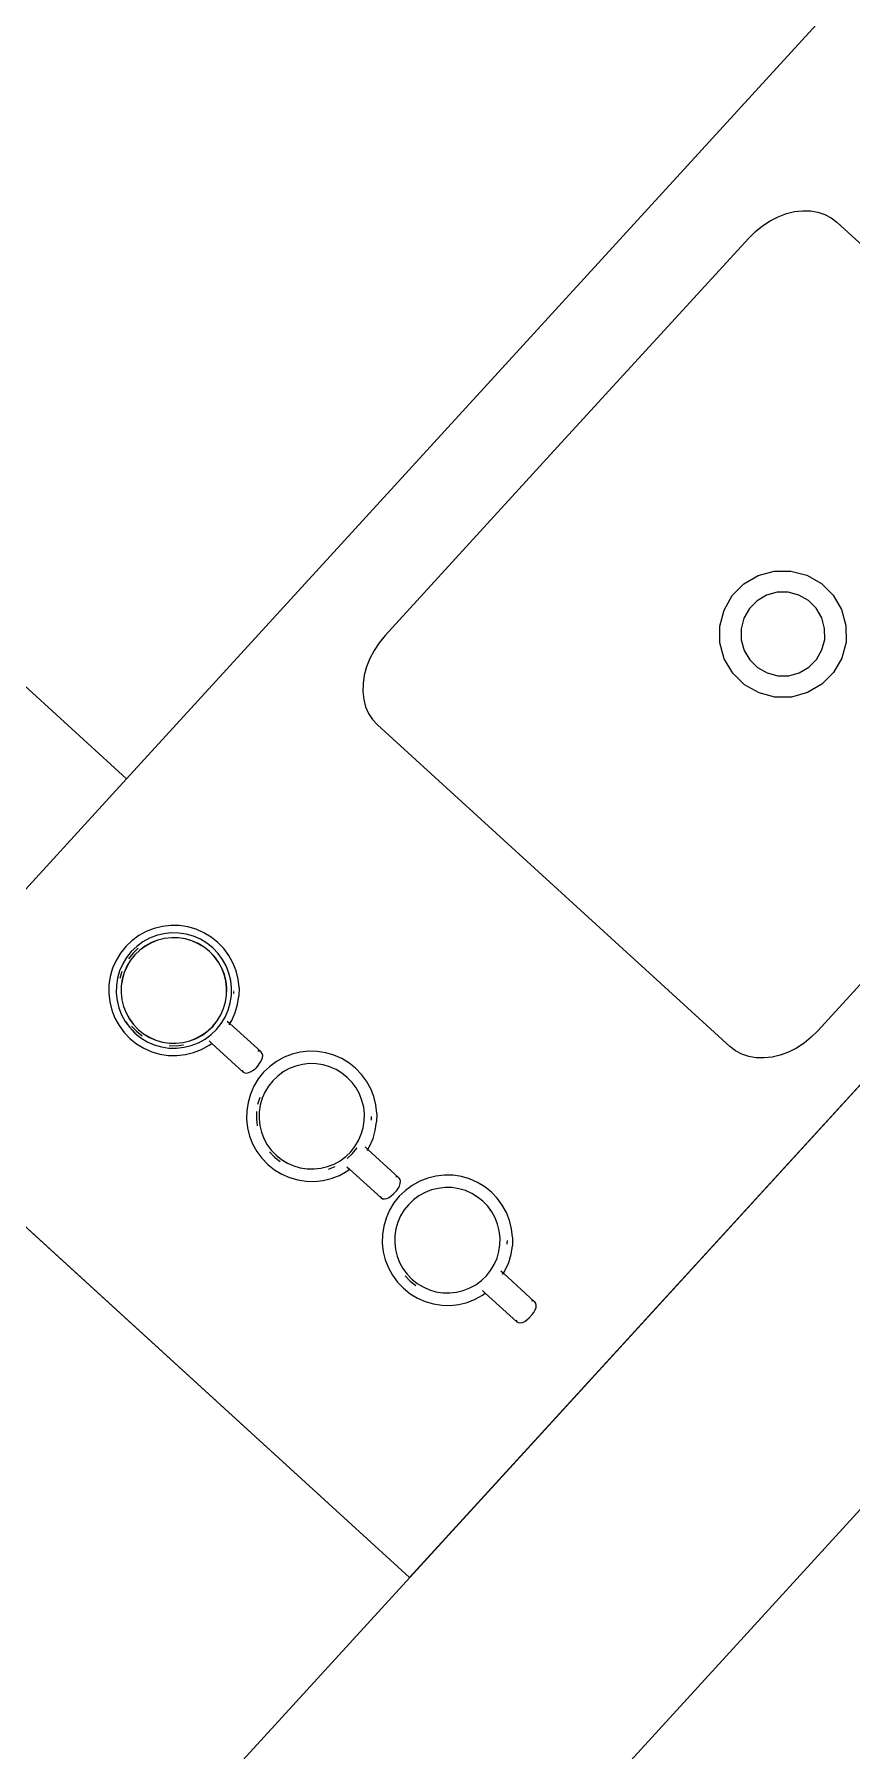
# Model space of a CAD drawing. Header units: metres. Extents: x 750 to 3116, y -341 to 1465.
# Drawn here: x 1591.835 to 1592.49, y 765.028 to 766.405 of the extents above; entities that cross this region are included whole.
import ezdxf

# ---------------------------------------------------------------- set-up
doc = ezdxf.new("R2010")
doc.units = ezdxf.units.M
doc.layers.add('Furniture', color=44, linetype='Continuous', lineweight=5)
doc.layers.add('Wall ext', color=20, linetype='Continuous', lineweight=18)

# ---------------------------------------------------------------- blocks, each defined once
blk = doc.blocks.new('coffee counter')
at = {"layer": 'Furniture'}
for p, q in [((11493470.5619, 4446058.3521), (11493471.1619, 4446058.3521)), ((11493470.5619, 4446058.3521), (11493470.5619, 4446057.6021)), ((11493471.1619, 4446058.2261), (11493471.1619, 4446058.0321)), ((11493470.7221, 4446058.1841), (11493470.7153, 4446058.1837)), ((11493470.7289, 4446058.1837), (11493470.7221, 4446058.1841)), ((11493470.8696, 4446058.1841), (11493470.8627, 4446058.1837)), ((11493470.8764, 4446058.1837), (11493470.8696, 4446058.1841)), ((11493471.0193, 4446058.1841), (11493471.0125, 4446058.1837)), ((11493471.0261, 4446058.1837), (11493471.0193, 4446058.1841)), ((11493470.6903, 4446058.1733), (11493470.6851, 4446058.1688)), ((11493470.696, 4446058.1771), (11493470.6903, 4446058.1733)), ((11493470.7021, 4446058.1801), (11493470.696, 4446058.1771)), ((11493470.7059, 4446058.1709), (11493470.701, 4446058.1685)), ((11493470.7086, 4446058.1823), (11493470.7021, 4446058.1801)), ((11493470.7112, 4446058.1727), (11493470.7059, 4446058.1709)), ((11493470.7153, 4446058.1837), (11493470.7086, 4446058.1823)), ((11493470.7166, 4446058.1738), (11493470.7112, 4446058.1727)), ((11493470.7221, 4446058.1762), (11493470.7163, 4446058.1758)), ((11493470.7221, 4446058.1741), (11493470.7166, 4446058.1738)), ((11493470.7279, 4446058.1758), (11493470.7221, 4446058.1762)), ((11493470.7276, 4446058.1738), (11493470.7221, 4446058.1741)), ((11493470.7331, 4446058.1727), (11493470.7276, 4446058.1738)), ((11493470.7356, 4446058.1823), (11493470.7289, 4446058.1837)), ((11493470.7383, 4446058.1709), (11493470.7331, 4446058.1727)), ((11493470.7421, 4446058.1801), (11493470.7356, 4446058.1823)), ((11493470.7433, 4446058.1685), (11493470.7383, 4446058.1709)), ((11493470.7483, 4446058.1771), (11493470.7421, 4446058.1801)), ((11493470.7539, 4446058.1733), (11493470.7483, 4446058.1771)), ((11493470.7591, 4446058.1688), (11493470.7539, 4446058.1733)), ((11493470.8377, 4446058.1733), (11493470.8326, 4446058.1688)), ((11493470.8434, 4446058.1771), (11493470.8377, 4446058.1733)), ((11493470.8495, 4446058.1801), (11493470.8434, 4446058.1771)), ((11493470.8534, 4446058.1709), (11493470.8484, 4446058.1685)), ((11493470.856, 4446058.1823), (11493470.8495, 4446058.1801)), ((11493470.8586, 4446058.1727), (11493470.8534, 4446058.1709)), ((11493470.8627, 4446058.1837), (11493470.856, 4446058.1823)), ((11493470.864, 4446058.1738), (11493470.8586, 4446058.1727)), ((11493470.8696, 4446058.1762), (11493470.8638, 4446058.1758)), ((11493470.8696, 4446058.1741), (11493470.864, 4446058.1738)), ((11493470.8754, 4446058.1758), (11493470.8696, 4446058.1762)), ((11493470.8751, 4446058.1738), (11493470.8696, 4446058.1741)), ((11493470.8805, 4446058.1727), (11493470.8751, 4446058.1738)), ((11493470.8831, 4446058.1823), (11493470.8764, 4446058.1837)), ((11493470.8858, 4446058.1709), (11493470.8805, 4446058.1727)), ((11493470.8896, 4446058.1801), (11493470.8831, 4446058.1823)), ((11493470.8907, 4446058.1685), (11493470.8858, 4446058.1709)), ((11493470.8957, 4446058.1771), (11493470.8896, 4446058.1801)), ((11493470.9014, 4446058.1733), (11493470.8957, 4446058.1771)), ((11493470.9065, 4446058.1688), (11493470.9014, 4446058.1733)), ((11493470.9875, 4446058.1733), (11493470.9823, 4446058.1688)), ((11493470.9931, 4446058.1771), (11493470.9875, 4446058.1733)), ((11493470.9961, 4446058.1719), (11493470.9911, 4446058.1686)), ((11493470.9993, 4446058.1801), (11493470.9931, 4446058.1771)), ((11493471.0016, 4446058.1746), (11493470.9961, 4446058.1719)), ((11493471.003, 4446058.171), (11493470.9981, 4446058.1686)), ((11493471.0031, 4446058.1709), (11493470.9981, 4446058.1685)), ((11493471.0058, 4446058.1823), (11493470.9993, 4446058.1801)), ((11493471.0073, 4446058.1766), (11493471.0016, 4446058.1746)), ((11493471.0083, 4446058.1728), (11493471.003, 4446058.171)), ((11493471.0083, 4446058.1727), (11493471.0031, 4446058.1709)), ((11493471.0125, 4446058.1837), (11493471.0058, 4446058.1823)), ((11493471.0132, 4446058.1777), (11493471.0073, 4446058.1766)), ((11493471.0138, 4446058.1739), (11493471.0083, 4446058.1728)), ((11493471.0138, 4446058.1738), (11493471.0083, 4446058.1727)), ((11493471.0193, 4446058.1781), (11493471.0132, 4446058.1777)), ((11493471.0193, 4446058.1762), (11493471.0135, 4446058.1758)), ((11493471.0193, 4446058.1743), (11493471.0138, 4446058.1739)), ((11493471.0193, 4446058.1741), (11493471.0138, 4446058.1738)), ((11493471.0193, 4446058.1779), (11493471.0193, 4446058.1781)), ((11493471.0253, 4446058.1777), (11493471.0193, 4446058.1781)), ((11493471.0253, 4446058.1775), (11493471.0193, 4446058.1779)), ((11493471.0251, 4446058.1758), (11493471.0193, 4446058.1762)), ((11493471.0248, 4446058.1739), (11493471.0193, 4446058.1743)), ((11493471.0248, 4446058.1738), (11493471.0193, 4446058.1741)), ((11493471.0303, 4446058.1728), (11493471.0248, 4446058.1739)), ((11493471.0302, 4446058.1727), (11493471.0248, 4446058.1738)), ((11493471.0313, 4446058.1766), (11493471.0253, 4446058.1777)), ((11493471.0312, 4446058.1763), (11493471.0253, 4446058.1775)), ((11493471.0328, 4446058.1823), (11493471.0261, 4446058.1837)), ((11493471.0355, 4446058.1709), (11493471.0302, 4446058.1727)), ((11493471.0355, 4446058.171), (11493471.0303, 4446058.1728)), ((11493471.0312, 4446058.1763), (11493471.0313, 4446058.1766)), ((11493471.037, 4446058.1746), (11493471.0313, 4446058.1766)), ((11493471.0393, 4446058.1801), (11493471.0328, 4446058.1823)), ((11493471.0405, 4446058.1686), (11493471.0355, 4446058.171)), ((11493471.0405, 4446058.1685), (11493471.0355, 4446058.1709)), ((11493471.0425, 4446058.1719), (11493471.037, 4446058.1746)), ((11493471.0454, 4446058.1771), (11493471.0393, 4446058.1801)), ((11493471.0475, 4446058.1686), (11493471.0425, 4446058.1719)), ((11493471.0511, 4446058.1733), (11493471.0454, 4446058.1771)), ((11493471.0563, 4446058.1688), (11493471.0511, 4446058.1733)), ((11493470.6768, 4446058.158), (11493470.6738, 4446058.1518)), ((11493470.6806, 4446058.1636), (11493470.6768, 4446058.158)), ((11493470.6851, 4446058.1688), (11493470.6806, 4446058.1636)), ((11493470.6885, 4446058.1576), (11493470.6855, 4446058.153)), ((11493470.6922, 4446058.1617), (11493470.6885, 4446058.1576)), ((11493470.6964, 4446058.1654), (11493470.6922, 4446058.1617)), ((11493470.701, 4446058.1685), (11493470.6964, 4446058.1654)), ((11493470.7479, 4446058.1654), (11493470.7433, 4446058.1685)), ((11493470.752, 4446058.1617), (11493470.7479, 4446058.1654)), ((11493470.7557, 4446058.1576), (11493470.752, 4446058.1617)), ((11493470.7588, 4446058.153), (11493470.7557, 4446058.1576)), ((11493470.7636, 4446058.1636), (11493470.7591, 4446058.1688)), ((11493470.7674, 4446058.158), (11493470.7636, 4446058.1636)), ((11493470.7704, 4446058.1518), (11493470.7674, 4446058.158)), ((11493470.8243, 4446058.158), (11493470.8212, 4446058.1518)), ((11493470.8281, 4446058.1636), (11493470.8243, 4446058.158)), ((11493470.8326, 4446058.1688), (11493470.8281, 4446058.1636)), ((11493470.836, 4446058.1576), (11493470.8329, 4446058.153)), ((11493470.8396, 4446058.1617), (11493470.836, 4446058.1576)), ((11493470.8438, 4446058.1654), (11493470.8396, 4446058.1617)), ((11493470.8484, 4446058.1685), (11493470.8438, 4446058.1654)), ((11493470.8953, 4446058.1654), (11493470.8907, 4446058.1685)), ((11493470.8995, 4446058.1617), (11493470.8953, 4446058.1654)), ((11493470.9009, 4446058.1632), (11493470.8966, 4446058.167)), ((11493470.9031, 4446058.1576), (11493470.8995, 4446058.1617)), ((11493470.9048, 4446058.1588), (11493470.9009, 4446058.1632)), ((11493470.9062, 4446058.153), (11493470.9031, 4446058.1576)), ((11493470.911, 4446058.1636), (11493470.9065, 4446058.1688)), ((11493470.9148, 4446058.158), (11493470.911, 4446058.1636)), ((11493470.9179, 4446058.1518), (11493470.9148, 4446058.158)), ((11493470.974, 4446058.158), (11493470.971, 4446058.1518)), ((11493470.9778, 4446058.1636), (11493470.974, 4446058.158)), ((11493470.9823, 4446058.1688), (11493470.9778, 4446058.1636)), ((11493470.9825, 4446058.16), (11493470.9792, 4446058.155)), ((11493470.9865, 4446058.1646), (11493470.9825, 4446058.16)), ((11493470.9856, 4446058.1577), (11493470.9825, 4446058.153)), ((11493470.9857, 4446058.1576), (11493470.9826, 4446058.153)), ((11493470.9879, 4446058.1632), (11493470.9841, 4446058.1588)), ((11493470.9893, 4446058.1618), (11493470.9856, 4446058.1577)), ((11493470.9894, 4446058.1617), (11493470.9857, 4446058.1576)), ((11493470.9911, 4446058.1686), (11493470.9865, 4446058.1646)), ((11493470.9923, 4446058.167), (11493470.9879, 4446058.1632)), ((11493470.9934, 4446058.1655), (11493470.9893, 4446058.1618)), ((11493470.9935, 4446058.1654), (11493470.9894, 4446058.1617)), ((11493470.9981, 4446058.1686), (11493470.9934, 4446058.1655)), ((11493470.9981, 4446058.1685), (11493470.9935, 4446058.1654)), ((11493471.0451, 4446058.1655), (11493471.0405, 4446058.1686)), ((11493471.0451, 4446058.1654), (11493471.0405, 4446058.1685)), ((11493471.0493, 4446058.1618), (11493471.0451, 4446058.1655)), ((11493471.0492, 4446058.1617), (11493471.0451, 4446058.1654)), ((11493471.052, 4446058.1646), (11493471.0475, 4446058.1686)), ((11493471.0529, 4446058.1576), (11493471.0492, 4446058.1617)), ((11493471.053, 4446058.1577), (11493471.0493, 4446058.1618)), ((11493471.056, 4446058.16), (11493471.052, 4446058.1646)), ((11493471.0559, 4446058.153), (11493471.0529, 4446058.1576)), ((11493471.0561, 4446058.153), (11493471.053, 4446058.1577)), ((11493471.0594, 4446058.155), (11493471.056, 4446058.16)), ((11493471.0608, 4446058.1636), (11493471.0563, 4446058.1688)), ((11493471.0646, 4446058.158), (11493471.0608, 4446058.1636)), ((11493471.0676, 4446058.1518), (11493471.0646, 4446058.158)), ((11493470.6369, 4446058.1426), (11493470.6356, 4446058.1423)), ((11493470.6383, 4446058.1423), (11493470.6369, 4446058.1426)), ((11493470.6711, 4446058.1426), (11493470.6369, 4446058.1426)), ((11493470.6711, 4446058.1426), (11493470.671, 4446058.1423)), ((11493470.6716, 4446058.1453), (11493470.6711, 4446058.1426)), ((11493470.674, 4446058.1426), (11493470.6711, 4446058.1426)), ((11493470.6738, 4446058.1518), (11493470.6716, 4446058.1453)), ((11493470.6812, 4446058.1428), (11493470.6802, 4446058.1373)), ((11493470.683, 4446058.148), (11493470.6812, 4446058.1428)), ((11493470.6855, 4446058.153), (11493470.683, 4446058.148)), ((11493470.7612, 4446058.148), (11493470.7588, 4446058.153)), ((11493470.763, 4446058.1428), (11493470.7612, 4446058.148)), ((11493470.7641, 4446058.1373), (11493470.763, 4446058.1428)), ((11493470.7726, 4446058.1453), (11493470.7704, 4446058.1518)), ((11493470.774, 4446058.1386), (11493470.7726, 4446058.1453)), ((11493470.7844, 4446058.1426), (11493470.783, 4446058.1423)), ((11493470.7857, 4446058.1423), (11493470.7844, 4446058.1426)), ((11493470.8185, 4446058.1426), (11493470.7844, 4446058.1426)), ((11493470.8185, 4446058.1426), (11493470.8184, 4446058.1423)), ((11493470.819, 4446058.1453), (11493470.8185, 4446058.1426)), ((11493470.8214, 4446058.1426), (11493470.8185, 4446058.1426)), ((11493470.8212, 4446058.1518), (11493470.819, 4446058.1453)), ((11493470.8287, 4446058.1428), (11493470.8276, 4446058.1373)), ((11493470.8311, 4446058.154), (11493470.8286, 4446058.1488)), ((11493470.8305, 4446058.148), (11493470.8287, 4446058.1428)), ((11493470.8329, 4446058.153), (11493470.8305, 4446058.148)), ((11493470.9087, 4446058.148), (11493470.9062, 4446058.153)), ((11493470.9105, 4446058.1488), (11493470.908, 4446058.154)), ((11493470.9104, 4446058.1428), (11493470.9087, 4446058.148)), ((11493470.9115, 4446058.1373), (11493470.9104, 4446058.1428)), ((11493470.9201, 4446058.1453), (11493470.9179, 4446058.1518)), ((11493470.9214, 4446058.1386), (11493470.9201, 4446058.1453)), ((11493470.9341, 4446058.1426), (11493470.9328, 4446058.1423)), ((11493470.9355, 4446058.1423), (11493470.9341, 4446058.1426)), ((11493470.9682, 4446058.1426), (11493470.9341, 4446058.1426)), ((11493470.9688, 4446058.1453), (11493470.9682, 4446058.1426)), ((11493470.9682, 4446058.1426), (11493470.9682, 4446058.1423)), ((11493470.9712, 4446058.1426), (11493470.9682, 4446058.1426)), ((11493470.971, 4446058.1518), (11493470.9688, 4446058.1453)), ((11493470.9745, 4446058.1438), (11493470.9734, 4446058.1379)), ((11493470.9765, 4446058.1495), (11493470.9745, 4446058.1438)), ((11493470.9792, 4446058.155), (11493470.9765, 4446058.1495)), ((11493470.9783, 4446058.1428), (11493470.9772, 4446058.1374)), ((11493470.9784, 4446058.1428), (11493470.9773, 4446058.1373)), ((11493470.9801, 4446058.1481), (11493470.9783, 4446058.1428)), ((11493470.9802, 4446058.148), (11493470.9784, 4446058.1428)), ((11493470.9825, 4446058.153), (11493470.9801, 4446058.1481)), ((11493470.9826, 4446058.153), (11493470.9802, 4446058.148)), ((11493471.0584, 4446058.148), (11493471.0559, 4446058.153)), ((11493471.0585, 4446058.1481), (11493471.0561, 4446058.153)), ((11493471.0603, 4446058.1488), (11493471.0577, 4446058.154)), ((11493471.0602, 4446058.1428), (11493471.0584, 4446058.148)), ((11493471.0603, 4446058.1428), (11493471.0585, 4446058.1481)), ((11493471.0621, 4446058.1495), (11493471.0594, 4446058.155)), ((11493471.0613, 4446058.1373), (11493471.0602, 4446058.1428)), ((11493471.0614, 4446058.1374), (11493471.0603, 4446058.1428)), ((11493471.064, 4446058.1438), (11493471.0621, 4446058.1495)), ((11493471.0652, 4446058.1379), (11493471.064, 4446058.1438)), ((11493471.0698, 4446058.1453), (11493471.0676, 4446058.1518)), ((11493471.0711, 4446058.1386), (11493471.0698, 4446058.1453)), ((11493470.6319, 4446058.1359), (11493470.6317, 4446058.1335)), ((11493470.6317, 4446058.1301), (11493470.6317, 4446058.1335)), ((11493470.6317, 4446058.1301), (11493470.6319, 4446058.1278)), ((11493470.6324, 4446058.1381), (11493470.6319, 4446058.1359)), ((11493470.6332, 4446058.1399), (11493470.6324, 4446058.1381)), ((11493470.6343, 4446058.1414), (11493470.6332, 4446058.1399)), ((11493470.6356, 4446058.1423), (11493470.6343, 4446058.1414)), ((11493470.6802, 4446058.1373), (11493470.6798, 4446058.1318)), ((11493470.6798, 4446058.1318), (11493470.6802, 4446058.1263)), ((11493470.7644, 4446058.1318), (11493470.7641, 4446058.1373)), ((11493470.7641, 4446058.1263), (11493470.7644, 4446058.1318)), ((11493470.7744, 4446058.1318), (11493470.774, 4446058.1386)), ((11493470.774, 4446058.125), (11493470.7744, 4446058.1318)), ((11493470.7793, 4446058.1359), (11493470.7791, 4446058.1335)), ((11493470.7791, 4446058.1301), (11493470.7791, 4446058.1335)), ((11493470.7791, 4446058.1301), (11493470.7793, 4446058.1278)), ((11493470.7798, 4446058.1381), (11493470.7793, 4446058.1359)), ((11493470.7807, 4446058.1399), (11493470.7798, 4446058.1381)), ((11493470.7818, 4446058.1414), (11493470.7807, 4446058.1399)), ((11493470.783, 4446058.1423), (11493470.7818, 4446058.1414)), ((11493470.8256, 4446058.1376), (11493470.8252, 4446058.1318)), ((11493470.8252, 4446058.1318), (11493470.8256, 4446058.126)), ((11493470.8276, 4446058.1373), (11493470.8272, 4446058.1318)), ((11493470.8272, 4446058.1318), (11493470.8276, 4446058.1263)), ((11493470.9119, 4446058.1318), (11493470.9115, 4446058.1373)), ((11493470.9115, 4446058.1263), (11493470.9119, 4446058.1318)), ((11493470.9219, 4446058.1318), (11493470.9214, 4446058.1386)), ((11493470.9214, 4446058.125), (11493470.9219, 4446058.1318)), ((11493470.9291, 4446058.1359), (11493470.9289, 4446058.1335)), ((11493470.9289, 4446058.1301), (11493470.9289, 4446058.1335)), ((11493470.9289, 4446058.1301), (11493470.9291, 4446058.1278)), ((11493470.9296, 4446058.1381), (11493470.9291, 4446058.1359)), ((11493470.9304, 4446058.1399), (11493470.9296, 4446058.1381)), ((11493470.9315, 4446058.1414), (11493470.9304, 4446058.1399)), ((11493470.9328, 4446058.1423), (11493470.9315, 4446058.1414)), ((11493470.9734, 4446058.1379), (11493470.973, 4446058.1318)), ((11493470.973, 4446058.1318), (11493470.9734, 4446058.1258)), ((11493470.9772, 4446058.1374), (11493470.9768, 4446058.1318)), ((11493470.9768, 4446058.1318), (11493470.9772, 4446058.1263)), ((11493470.9773, 4446058.1373), (11493470.977, 4446058.1318)), ((11493470.977, 4446058.1318), (11493470.9773, 4446058.1263)), ((11493471.0616, 4446058.1318), (11493471.0613, 4446058.1373)), ((11493471.0613, 4446058.1263), (11493471.0616, 4446058.1318)), ((11493471.0618, 4446058.1318), (11493471.0614, 4446058.1374)), ((11493471.0614, 4446058.1263), (11493471.0618, 4446058.1318)), ((11493471.0636, 4446058.1318), (11493471.0633, 4446058.1376)), ((11493471.0633, 4446058.126), (11493471.0636, 4446058.1318)), ((11493471.0656, 4446058.1318), (11493471.0652, 4446058.1379)), ((11493471.0652, 4446058.1258), (11493471.0656, 4446058.1318)), ((11493471.0716, 4446058.1318), (11493471.0711, 4446058.1386)), ((11493471.0711, 4446058.125), (11493471.0716, 4446058.1318)), ((11493470.6319, 4446058.1278), (11493470.6324, 4446058.1256)), ((11493470.6324, 4446058.1256), (11493470.6332, 4446058.1237)), ((11493470.6332, 4446058.1237), (11493470.6343, 4446058.1223)), ((11493470.6343, 4446058.1223), (11493470.6356, 4446058.1214)), ((11493470.6356, 4446058.1214), (11493470.6369, 4446058.1211)), ((11493470.6369, 4446058.1211), (11493470.6371, 4446058.1211)), ((11493470.6372, 4446058.1211), (11493470.6371, 4446058.1211)), ((11493470.6711, 4446058.1211), (11493470.6372, 4446058.1211)), ((11493470.6383, 4446058.1214), (11493470.6395, 4446058.1223)), ((11493470.6708, 4446058.1223), (11493470.671, 4446058.1214)), ((11493470.6711, 4446058.1211), (11493470.6716, 4446058.1183)), ((11493470.674, 4446058.1211), (11493470.6711, 4446058.1211)), ((11493470.6716, 4446058.1183), (11493470.6738, 4446058.1118)), ((11493470.6802, 4446058.1263), (11493470.6812, 4446058.1209)), ((11493470.6812, 4446058.1209), (11493470.683, 4446058.1156)), ((11493470.683, 4446058.1156), (11493470.6855, 4446058.1107)), ((11493470.7588, 4446058.1107), (11493470.7612, 4446058.1156)), ((11493470.7612, 4446058.1156), (11493470.763, 4446058.1209)), ((11493470.763, 4446058.1209), (11493470.7641, 4446058.1263)), ((11493470.7704, 4446058.1118), (11493470.7726, 4446058.1183)), ((11493470.7726, 4446058.1183), (11493470.774, 4446058.125)), ((11493470.7793, 4446058.1278), (11493470.7798, 4446058.1256)), ((11493470.7798, 4446058.1256), (11493470.7807, 4446058.1237)), ((11493470.7807, 4446058.1237), (11493470.7818, 4446058.1223)), ((11493470.7818, 4446058.1223), (11493470.783, 4446058.1214)), ((11493470.783, 4446058.1214), (11493470.7844, 4446058.1211)), ((11493470.7844, 4446058.1211), (11493470.7845, 4446058.1211)), ((11493470.7846, 4446058.1211), (11493470.7845, 4446058.1211)), ((11493470.8185, 4446058.1211), (11493470.7846, 4446058.1211)), ((11493470.7857, 4446058.1214), (11493470.787, 4446058.1223)), ((11493470.8183, 4446058.1223), (11493470.8184, 4446058.1214)), ((11493470.8185, 4446058.1211), (11493470.819, 4446058.1183)), ((11493470.8214, 4446058.1211), (11493470.8185, 4446058.1211)), ((11493470.819, 4446058.1183), (11493470.8212, 4446058.1118)), ((11493470.8276, 4446058.1263), (11493470.8287, 4446058.1209)), ((11493470.8287, 4446058.1209), (11493470.8305, 4446058.1156)), ((11493470.8305, 4446058.1156), (11493470.8329, 4446058.1107)), ((11493470.9062, 4446058.1107), (11493470.9087, 4446058.1156)), ((11493470.9087, 4446058.1156), (11493470.9104, 4446058.1209)), ((11493470.9104, 4446058.1209), (11493470.9115, 4446058.1263)), ((11493470.9179, 4446058.1118), (11493470.9201, 4446058.1183)), ((11493470.9201, 4446058.1183), (11493470.9214, 4446058.125)), ((11493470.9291, 4446058.1278), (11493470.9296, 4446058.1256)), ((11493470.9296, 4446058.1256), (11493470.9304, 4446058.1237)), ((11493470.9304, 4446058.1237), (11493470.9315, 4446058.1223)), ((11493470.9315, 4446058.1223), (11493470.9328, 4446058.1214)), ((11493470.9328, 4446058.1214), (11493470.9341, 4446058.1211)), ((11493470.9341, 4446058.1211), (11493470.9342, 4446058.1211)), ((11493470.9342, 4446058.1211), (11493470.9346, 4446058.1212)), ((11493470.9342, 4446058.1211), (11493470.9344, 4446058.1211)), ((11493470.9682, 4446058.1211), (11493470.9344, 4446058.1211)), ((11493470.9355, 4446058.1214), (11493470.9367, 4446058.1223)), ((11493470.968, 4446058.1223), (11493470.9682, 4446058.1214)), ((11493470.9682, 4446058.1211), (11493470.9688, 4446058.1183)), ((11493470.9712, 4446058.1211), (11493470.9682, 4446058.1211)), ((11493470.9688, 4446058.1183), (11493470.971, 4446058.1118)), ((11493470.9734, 4446058.1258), (11493470.9745, 4446058.1198)), ((11493470.9745, 4446058.1198), (11493470.9765, 4446058.1141)), ((11493470.9772, 4446058.1263), (11493470.9783, 4446058.1208)), ((11493470.9773, 4446058.1263), (11493470.9784, 4446058.1209)), ((11493470.9783, 4446058.1208), (11493470.9801, 4446058.1156)), ((11493470.9784, 4446058.1209), (11493470.9802, 4446058.1156)), ((11493470.9801, 4446058.1156), (11493470.9825, 4446058.1106)), ((11493470.9802, 4446058.1156), (11493470.9826, 4446058.1107)), ((11493471.0559, 4446058.1107), (11493471.0584, 4446058.1156)), ((11493471.0561, 4446058.1106), (11493471.0585, 4446058.1156)), ((11493471.0584, 4446058.1156), (11493471.0602, 4446058.1209)), ((11493471.0585, 4446058.1156), (11493471.0603, 4446058.1208)), ((11493471.0602, 4446058.1209), (11493471.0613, 4446058.1263)), ((11493471.0603, 4446058.1208), (11493471.0614, 4446058.1263)), ((11493471.0621, 4446058.1141), (11493471.064, 4446058.1198)), ((11493471.064, 4446058.1198), (11493471.0652, 4446058.1258)), ((11493471.0676, 4446058.1118), (11493471.0698, 4446058.1183)), ((11493471.0698, 4446058.1183), (11493471.0711, 4446058.125)), ((11493470.6738, 4446058.1118), (11493470.6768, 4446058.1057)), ((11493470.6768, 4446058.1057), (11493470.6806, 4446058.1)), ((11493470.6846, 4446058.1017), (11493470.6865, 4446058.0995)), ((11493470.6855, 4446058.1107), (11493470.6885, 4446058.1061)), ((11493470.6885, 4446058.1061), (11493470.6922, 4446058.1019)), ((11493470.6922, 4446058.1019), (11493470.6964, 4446058.0982)), ((11493470.7479, 4446058.0982), (11493470.752, 4446058.1019)), ((11493470.752, 4446058.1019), (11493470.7557, 4446058.1061)), ((11493470.7557, 4446058.1061), (11493470.7588, 4446058.1107)), ((11493470.7636, 4446058.1), (11493470.7674, 4446058.1057)), ((11493470.7674, 4446058.1057), (11493470.7704, 4446058.1118)), ((11493470.8212, 4446058.1118), (11493470.8243, 4446058.1057)), ((11493470.8243, 4446058.1057), (11493470.8281, 4446058.1)), ((11493470.832, 4446058.1017), (11493470.834, 4446058.0995)), ((11493470.8329, 4446058.1107), (11493470.836, 4446058.1061)), ((11493470.836, 4446058.1061), (11493470.8396, 4446058.1019)), ((11493470.8396, 4446058.1019), (11493470.8438, 4446058.0982)), ((11493470.8953, 4446058.0982), (11493470.8995, 4446058.1019)), ((11493470.8995, 4446058.1019), (11493470.9031, 4446058.1061)), ((11493470.9031, 4446058.1061), (11493470.9062, 4446058.1107)), ((11493470.911, 4446058.1), (11493470.9148, 4446058.1057)), ((11493470.9148, 4446058.1057), (11493470.9179, 4446058.1118)), ((11493470.971, 4446058.1118), (11493470.974, 4446058.1057)), ((11493470.974, 4446058.1057), (11493470.9778, 4446058.1)), ((11493470.9765, 4446058.1141), (11493470.9792, 4446058.1087)), ((11493470.9792, 4446058.1087), (11493470.9825, 4446058.1036)), ((11493470.9818, 4446058.1017), (11493470.9819, 4446058.1015)), ((11493470.9822, 4446058.1012), (11493470.9831, 4446058.1002)), ((11493470.9825, 4446058.1106), (11493470.9856, 4446058.106)), ((11493470.9825, 4446058.1036), (11493470.9865, 4446058.0991)), ((11493470.9826, 4446058.1107), (11493470.9857, 4446058.1061)), ((11493470.9856, 4446058.106), (11493470.9893, 4446058.1018)), ((11493470.9857, 4446058.1061), (11493470.9894, 4446058.1019)), ((11493470.9893, 4446058.1018), (11493470.9934, 4446058.0981)), ((11493470.9894, 4446058.1019), (11493470.9935, 4446058.0982)), ((11493471.0451, 4446058.0982), (11493471.0492, 4446058.1019)), ((11493471.0451, 4446058.0981), (11493471.0493, 4446058.1018)), ((11493471.0492, 4446058.1019), (11493471.0529, 4446058.1061)), ((11493471.0493, 4446058.1018), (11493471.053, 4446058.106)), ((11493471.052, 4446058.0991), (11493471.056, 4446058.1036)), ((11493471.0529, 4446058.1061), (11493471.0559, 4446058.1107)), ((11493471.053, 4446058.106), (11493471.0561, 4446058.1106)), ((11493471.056, 4446058.1036), (11493471.0594, 4446058.1087)), ((11493471.0594, 4446058.1087), (11493471.0621, 4446058.1141)), ((11493471.0608, 4446058.1), (11493471.0646, 4446058.1057)), ((11493471.0646, 4446058.1057), (11493471.0676, 4446058.1118)), ((11493470.6851, 4446058.0948), (11493470.6806, 4446058.1)), ((11493470.6851, 4446058.0948), (11493470.6903, 4446058.0903)), ((11493470.6903, 4446058.0903), (11493470.696, 4446058.0865)), ((11493470.6964, 4446058.0982), (11493470.701, 4446058.0952)), ((11493470.701, 4446058.0952), (11493470.7059, 4446058.0927)), ((11493470.7059, 4446058.0927), (11493470.7112, 4446058.0909)), ((11493470.7112, 4446058.0909), (11493470.7166, 4446058.0899)), ((11493470.7166, 4446058.0899), (11493470.7221, 4446058.0895)), ((11493470.7221, 4446058.0895), (11493470.7276, 4446058.0899)), ((11493470.7276, 4446058.0899), (11493470.7331, 4446058.0909)), ((11493470.7331, 4446058.0909), (11493470.7383, 4446058.0927)), ((11493470.7383, 4446058.0927), (11493470.7433, 4446058.0952)), ((11493470.7433, 4446058.0952), (11493470.7479, 4446058.0982)), ((11493470.7483, 4446058.0865), (11493470.7539, 4446058.0903)), ((11493470.7539, 4446058.0903), (11493470.7591, 4446058.0948)), ((11493470.7591, 4446058.0948), (11493470.7636, 4446058.1)), ((11493470.8326, 4446058.0948), (11493470.8281, 4446058.1)), ((11493470.8326, 4446058.0948), (11493470.8377, 4446058.0903)), ((11493470.8377, 4446058.0903), (11493470.8434, 4446058.0865)), ((11493470.8438, 4446058.0982), (11493470.8484, 4446058.0952)), ((11493470.8484, 4446058.0952), (11493470.8534, 4446058.0927)), ((11493470.8534, 4446058.0927), (11493470.8586, 4446058.0909)), ((11493470.8586, 4446058.0909), (11493470.864, 4446058.0899)), ((11493470.864, 4446058.0899), (11493470.8696, 4446058.0895)), ((11493470.8696, 4446058.0895), (11493470.8751, 4446058.0899)), ((11493470.8751, 4446058.0899), (11493470.8805, 4446058.0909)), ((11493470.8805, 4446058.0909), (11493470.8858, 4446058.0927)), ((11493470.8858, 4446058.0927), (11493470.8907, 4446058.0952)), ((11493470.8907, 4446058.0952), (11493470.8953, 4446058.0982)), ((11493470.8957, 4446058.0865), (11493470.9014, 4446058.0903)), ((11493470.9014, 4446058.0903), (11493470.9065, 4446058.0948)), ((11493470.9065, 4446058.0948), (11493470.911, 4446058.1)), ((11493470.9823, 4446058.0948), (11493470.9778, 4446058.1)), ((11493470.9823, 4446058.0948), (11493470.9875, 4446058.0903)), ((11493470.9835, 4446058.0997), (11493470.9837, 4446058.0995)), ((11493470.9865, 4446058.0991), (11493470.9911, 4446058.0951)), ((11493470.9875, 4446058.0903), (11493470.9931, 4446058.0865)), ((11493470.9911, 4446058.0951), (11493470.9961, 4446058.0917)), ((11493470.9934, 4446058.0981), (11493470.9981, 4446058.095)), ((11493470.9935, 4446058.0982), (11493470.9981, 4446058.0952)), ((11493470.9961, 4446058.0917), (11493471.0016, 4446058.089)), ((11493470.9981, 4446058.0952), (11493471.0031, 4446058.0927)), ((11493470.9981, 4446058.095), (11493471.003, 4446058.0926)), ((11493471.0016, 4446058.089), (11493471.0073, 4446058.0871)), ((11493471.003, 4446058.0926), (11493471.0083, 4446058.0908)), ((11493471.0031, 4446058.0927), (11493471.0083, 4446058.0909)), ((11493471.0083, 4446058.0909), (11493471.0138, 4446058.0899)), ((11493471.0083, 4446058.0908), (11493471.0138, 4446058.0897)), ((11493471.0138, 4446058.0899), (11493471.0193, 4446058.0895)), ((11493471.0138, 4446058.0897), (11493471.0193, 4446058.0893)), ((11493471.0193, 4446058.0895), (11493471.0248, 4446058.0899)), ((11493471.0193, 4446058.0893), (11493471.0248, 4446058.0897)), ((11493471.0248, 4446058.0899), (11493471.0302, 4446058.0909)), ((11493471.0248, 4446058.0897), (11493471.0303, 4446058.0908)), ((11493471.0302, 4446058.0909), (11493471.0355, 4446058.0927)), ((11493471.0303, 4446058.0908), (11493471.0355, 4446058.0926)), ((11493471.0313, 4446058.0871), (11493471.037, 4446058.089)), ((11493471.0355, 4446058.0927), (11493471.0405, 4446058.0952)), ((11493471.0355, 4446058.0926), (11493471.0405, 4446058.095)), ((11493471.037, 4446058.089), (11493471.0425, 4446058.0917)), ((11493471.0405, 4446058.0952), (11493471.0451, 4446058.0982)), ((11493471.0405, 4446058.095), (11493471.0451, 4446058.0981)), ((11493471.0425, 4446058.0917), (11493471.0475, 4446058.0951)), ((11493471.0454, 4446058.0865), (11493471.0511, 4446058.0903)), ((11493471.0475, 4446058.0951), (11493471.052, 4446058.0991)), ((11493471.0511, 4446058.0903), (11493471.0563, 4446058.0948)), ((11493471.0563, 4446058.0948), (11493471.0608, 4446058.1)), ((11493470.696, 4446058.0865), (11493470.7021, 4446058.0835)), ((11493470.7021, 4446058.0835), (11493470.7086, 4446058.0813)), ((11493470.7086, 4446058.0813), (11493470.7153, 4446058.08)), ((11493470.7153, 4446058.08), (11493470.7221, 4446058.0795)), ((11493470.7221, 4446058.0795), (11493470.7289, 4446058.08)), ((11493470.7289, 4446058.08), (11493470.7356, 4446058.0813)), ((11493470.7356, 4446058.0813), (11493470.7421, 4446058.0835)), ((11493470.7421, 4446058.0835), (11493470.7483, 4446058.0865)), ((11493470.8434, 4446058.0865), (11493470.8495, 4446058.0835)), ((11493470.8495, 4446058.0835), (11493470.856, 4446058.0813)), ((11493470.856, 4446058.0813), (11493470.8627, 4446058.08)), ((11493470.8627, 4446058.08), (11493470.8696, 4446058.0795)), ((11493470.8696, 4446058.0795), (11493470.8764, 4446058.08)), ((11493470.8764, 4446058.08), (11493470.8831, 4446058.0813)), ((11493470.8831, 4446058.0813), (11493470.8896, 4446058.0835)), ((11493470.8896, 4446058.0835), (11493470.8957, 4446058.0865)), ((11493470.9931, 4446058.0865), (11493470.9993, 4446058.0835)), ((11493470.9993, 4446058.0835), (11493471.0058, 4446058.0813)), ((11493471.0058, 4446058.0813), (11493471.0125, 4446058.08)), ((11493471.0073, 4446058.0871), (11493471.0132, 4446058.0859)), ((11493471.0125, 4446058.08), (11493471.0193, 4446058.0795)), ((11493471.0132, 4446058.0859), (11493471.0193, 4446058.0855)), ((11493471.0193, 4446058.0855), (11493471.0253, 4446058.0859)), ((11493471.0193, 4446058.0795), (11493471.0261, 4446058.08)), ((11493471.0253, 4446058.0859), (11493471.0313, 4446058.0871)), ((11493471.0261, 4446058.08), (11493471.0328, 4446058.0813)), ((11493471.0328, 4446058.0813), (11493471.0393, 4446058.0835)), ((11493471.0393, 4446058.0835), (11493471.0454, 4446058.0865)), ((11493471.1619, 4446058.0321), (11493471.1619, 4446057.0521)), ((11493471.1619, 4446058.0321), (11493473.3115, 4446058.0321)), ((11493470.6333, 4446057.8525), (11493470.638, 4446057.8567)), ((11493470.638, 4446057.8567), (11493470.6431, 4446057.86)), ((11493470.6431, 4446057.86), (11493470.6485, 4446057.8624)), ((11493470.6485, 4446057.8624), (11493470.6541, 4446057.8638)), ((11493470.6541, 4446057.8638), (11493470.6598, 4446057.8643)), ((11493471.0426, 4446057.8643), (11493470.6598, 4446057.8643)), ((11493471.0483, 4446057.8638), (11493471.0426, 4446057.8643)), ((11493471.0539, 4446057.8624), (11493471.0483, 4446057.8638)), ((11493471.0593, 4446057.86), (11493471.0539, 4446057.8624)), ((11493471.0644, 4446057.8567), (11493471.0593, 4446057.86)), ((11493471.0692, 4446057.8525), (11493471.0644, 4446057.8567)), ((11493470.622, 4446057.8358), (11493470.6252, 4446057.842)), ((11493470.6252, 4446057.842), (11493470.629, 4446057.8476)), ((11493470.629, 4446057.8476), (11493470.6333, 4446057.8525)), ((11493471.0735, 4446057.8476), (11493471.0692, 4446057.8525)), ((11493471.0772, 4446057.842), (11493471.0735, 4446057.8476)), ((11493471.0804, 4446057.8358), (11493471.0772, 4446057.842)), ((11493470.6177, 4446057.822), (11493470.6195, 4446057.8291)), ((11493470.6195, 4446057.8291), (11493470.622, 4446057.8358)), ((11493471.0829, 4446057.8291), (11493471.0804, 4446057.8358)), ((11493471.0848, 4446057.822), (11493471.0829, 4446057.8291)), ((11493470.6162, 4446057.8072), (11493470.6165, 4446057.8147)), ((11493470.6165, 4446057.8147), (11493470.6177, 4446057.822)), ((11493471.0859, 4446057.8147), (11493471.0848, 4446057.822)), ((11493471.0863, 4446057.8072), (11493471.0859, 4446057.8147)), ((11493470.6162, 4446057.8072), (11493470.6162, 4446057.6921)), ((11493471.0863, 4446057.6021), (11493471.0863, 4446057.8072)), ((11493470.8124, 4446057.6237), (11493470.8222, 4446057.6327)), ((11493470.8222, 4446057.6327), (11493470.8339, 4446057.6389)), ((11493470.8339, 4446057.6389), (11493470.8469, 4446057.6419)), ((11493470.8469, 4446057.6419), (11493470.8602, 4446057.6413)), ((11493470.8602, 4446057.6413), (11493470.873, 4446057.6374)), ((11493470.873, 4446057.6374), (11493470.8842, 4446057.6303)), ((11493470.8053, 4446057.6124), (11493470.8124, 4446057.6237)), ((11493470.8399, 4446057.6227), (11493470.8321, 4446057.6186)), ((11493470.8485, 4446057.6247), (11493470.8399, 4446057.6227)), ((11493470.8573, 4446057.6243), (11493470.8485, 4446057.6247)), ((11493470.8657, 4446057.6217), (11493470.8573, 4446057.6243)), ((11493470.8732, 4446057.617), (11493470.8657, 4446057.6217)), ((11493470.8842, 4446057.6303), (11493470.8933, 4446057.6205)), ((11493470.8933, 4446057.6205), (11493470.8995, 4446057.6087)), ((11493470.8013, 4446057.5997), (11493470.8053, 4446057.6124)), ((11493470.8209, 4446057.6052), (11493470.8183, 4446057.5968)), ((11493470.8256, 4446057.6127), (11493470.8209, 4446057.6052)), ((11493470.8321, 4446057.6186), (11493470.8256, 4446057.6127)), ((11493470.8792, 4446057.6105), (11493470.8732, 4446057.617)), ((11493470.8833, 4446057.6027), (11493470.8792, 4446057.6105)), ((11493470.8995, 4446057.6087), (11493470.9024, 4446057.5957)), ((11493470.8008, 4446057.5864), (11493470.8013, 4446057.5997)), ((11493470.8183, 4446057.5968), (11493470.8179, 4446057.588)), ((11493470.8852, 4446057.5941), (11493470.8833, 4446057.6027)), ((11493470.8849, 4446057.5853), (11493470.8852, 4446057.5941)), ((11493470.9024, 4446057.5957), (11493470.9019, 4446057.5824)), ((11493471.086, 4446057.6021), (11493471.0863, 4446057.6021)), ((11493471.0863, 4446057.3749), (11493471.0863, 4446057.6021)), ((11493470.8037, 4446057.5734), (11493470.8008, 4446057.5864)), ((11493470.8179, 4446057.588), (11493470.8199, 4446057.5794)), ((11493470.8199, 4446057.5794), (11493470.824, 4446057.5716)), ((11493470.8823, 4446057.5769), (11493470.8849, 4446057.5853)), ((11493470.9019, 4446057.5824), (11493470.8979, 4446057.5697)), ((11493470.8099, 4446057.5616), (11493470.8037, 4446057.5734)), ((11493470.824, 4446057.5716), (11493470.83, 4446057.5651)), ((11493470.83, 4446057.5651), (11493470.8374, 4446057.5604)), ((11493470.8711, 4446057.5635), (11493470.8776, 4446057.5694)), ((11493470.8776, 4446057.5694), (11493470.8823, 4446057.5769)), ((11493470.8979, 4446057.5697), (11493470.8908, 4446057.5584)), ((11493470.819, 4446057.5518), (11493470.8099, 4446057.5616)), ((11493470.8302, 4446057.5447), (11493470.819, 4446057.5518)), ((11493470.8374, 4446057.5604), (11493470.8459, 4446057.5578)), ((11493470.8459, 4446057.5578), (11493470.8547, 4446057.5574)), ((11493470.8547, 4446057.5574), (11493470.8633, 4446057.5594)), ((11493470.8633, 4446057.5594), (11493470.8711, 4446057.5635)), ((11493470.8908, 4446057.5584), (11493470.881, 4446057.5494)), ((11493470.8429, 4446057.5408), (11493470.8302, 4446057.5447)), ((11493470.8562, 4446057.5403), (11493470.8429, 4446057.5408)), ((11493470.8692, 4446057.5432), (11493470.8562, 4446057.5403)), ((11493470.881, 4446057.5494), (11493470.8692, 4446057.5432)), ((11493471.0863, 4446057.3749), (11493471.0859, 4446057.3674)), ((11493471.0848, 4446057.3601), (11493471.0829, 4446057.353)), ((11493471.0859, 4446057.3674), (11493471.0848, 4446057.3601)), ((11493471.0804, 4446057.3463), (11493471.0772, 4446057.3401)), ((11493471.0829, 4446057.353), (11493471.0804, 4446057.3463)), ((11493471.0692, 4446057.3296), (11493471.0644, 4446057.3254)), ((11493471.0735, 4446057.3345), (11493471.0692, 4446057.3296)), ((11493471.0772, 4446057.3401), (11493471.0735, 4446057.3345)), ((11493470.6598, 4446057.3178), (11493471.0426, 4446057.3178)), ((11493471.0483, 4446057.3183), (11493471.0426, 4446057.3178)), ((11493471.0539, 4446057.3197), (11493471.0483, 4446057.3183)), ((11493471.0593, 4446057.3221), (11493471.0539, 4446057.3197)), ((11493471.0644, 4446057.3254), (11493471.0593, 4446057.3221))]:
    blk.add_line(p, q, dxfattribs=at)

msp = doc.modelspace()

# ---------------------------------------------------------------- linework, layer by layer
at = {"layer": 'Furniture'}
msp.add_lwpolyline([(1591.1179, 764.053), (1590.6749, 764.4577), (1591.6925, 765.5714), (1592.1355, 765.1667)], dxfattribs=at)
at = {"layer": 'Wall ext'}
msp.add_line((1589.6148, 762.067), (1593.9376, 766.7981), dxfattribs=at)
msp.add_lwpolyline([(1589.445, 762.2221), (1593.7678, 766.9532)], dxfattribs=at)

# ---------------------------------------------------------------- block references
at = {"layer": 'Furniture', "rotation": 137.5821482974369}
msp.add_blockref('coffee counter', (11485602.3153, -4469672.2413), dxfattribs=at)

doc.saveas('drawing.dxf')
